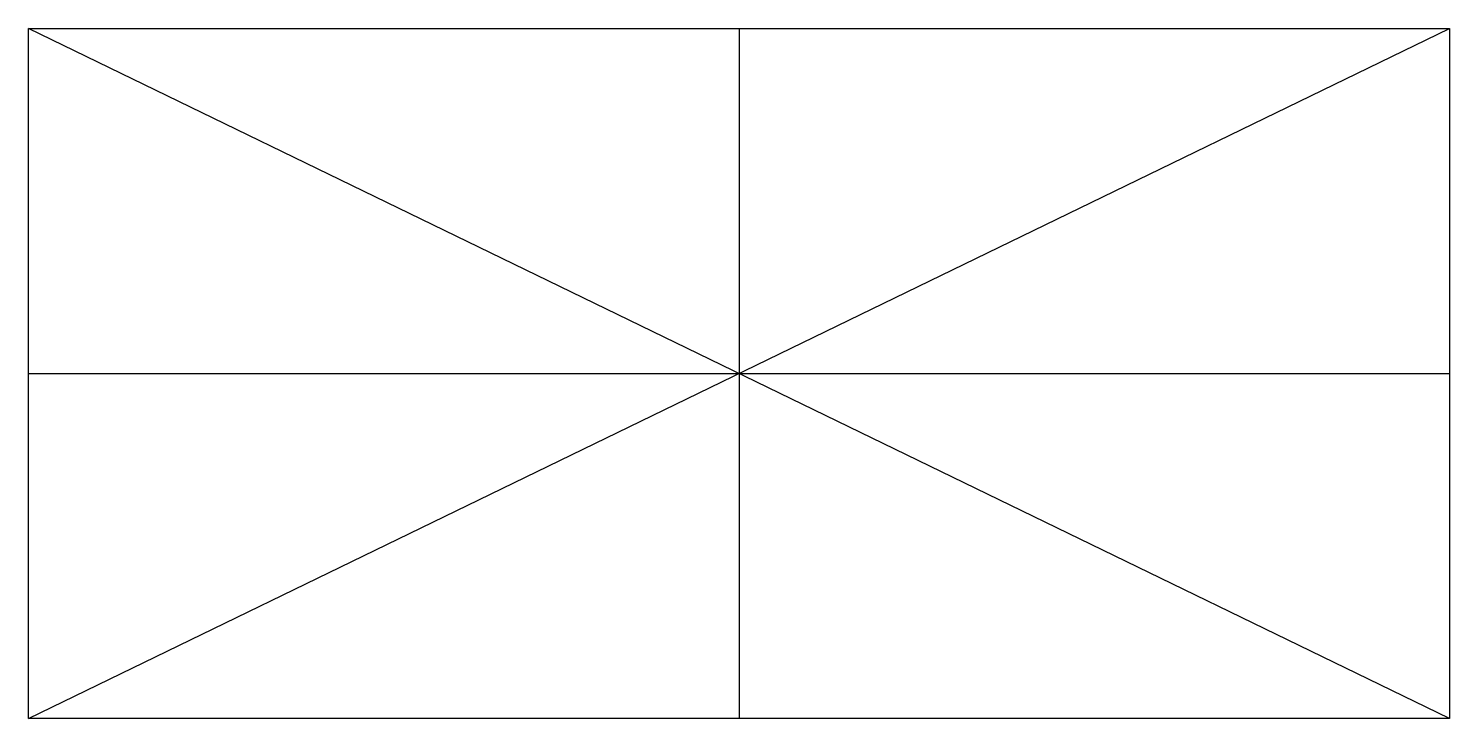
# Model space of a CAD drawing. Header units: millimetres. Extents: x -198 to 198, y -96 to 96.
import ezdxf

# ---------------------------------------------------------------- set-up
doc = ezdxf.new("R2010")
doc.units = ezdxf.units.MM
doc.layers.get('0').update_dxf_attribs({"linetype": 'CONTINUOUS'})

msp = doc.modelspace()

# ---------------------------------------------------------------- linework, layer by layer
for p, q in [((-197.5, -96), (-197.5, 96)), ((-197.5, 96), (197.5, 96)), ((197.5, -96), (-197.5, 96)), ((-197.5, -96), (197.5, 96)), ((0, 96), (0, -96)), ((197.5, 96), (197.5, -96)), ((-197.5, 0), (197.5, 0)), ((197.5, -96), (-197.5, -96))]:
    msp.add_line(p, q)

doc.saveas('drawing.dxf')
